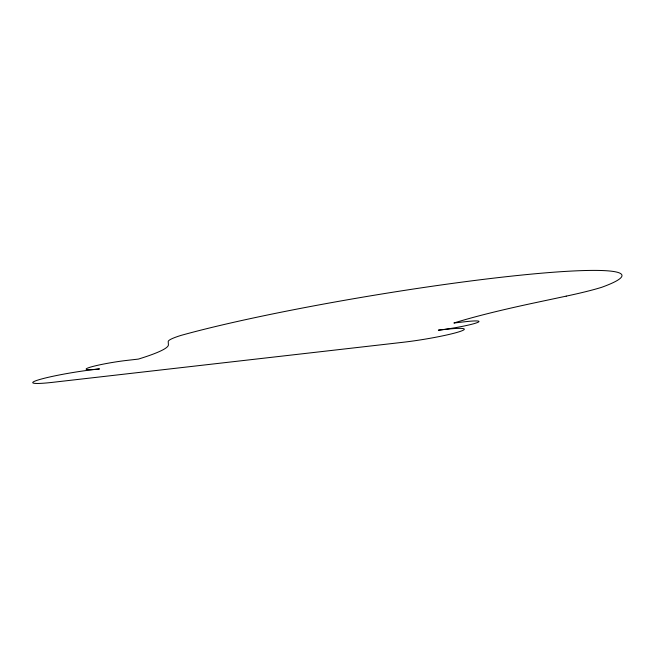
<?xml version="1.0" encoding="UTF-8"?>
<svg xmlns="http://www.w3.org/2000/svg" width="654" height="654" viewBox="0 0 654 654"><rect width="100%" height="100%" fill="white"/><g stroke="black" fill="none" stroke-linecap="round" stroke-linejoin="round"><path stroke-width="0.98" d="M566.201 296.139L534.653 302.843A215.027 17.993 -9.4 0 0 453.892 323.019L465.574 321.686A27.403 2.297 -9.4 0 1 475.344 323.256A27.403 2.297 -9.4 0 1 438.368 330.172L444.205 329.51A41.112 3.442 -9.4 0 1 458.855 331.864A41.112 3.442 -9.4 0 1 403.395 342.238L52.851 382.312A41.112 3.442 -9.4 0 1 38.21 379.958A41.112 3.442 -9.4 0 1 93.669 369.584L99.514 368.913A27.403 2.297 -9.4 0 1 89.745 367.344A27.403 2.297 -9.4 0 1 126.721 360.419L138.403 359.087A215.027 17.993 -9.4 0 0 168.405 344.707L168.209 341.633A95.925 8.028 -9.4 0 1 181.06 335.388A248.373 20.781 -9.4 0 1 500.22 277.386A248.373 20.781 -9.4 0 1 601.705 287.294A95.925 8.028 -9.4 0 1 566.201 296.139"/></g></svg>
